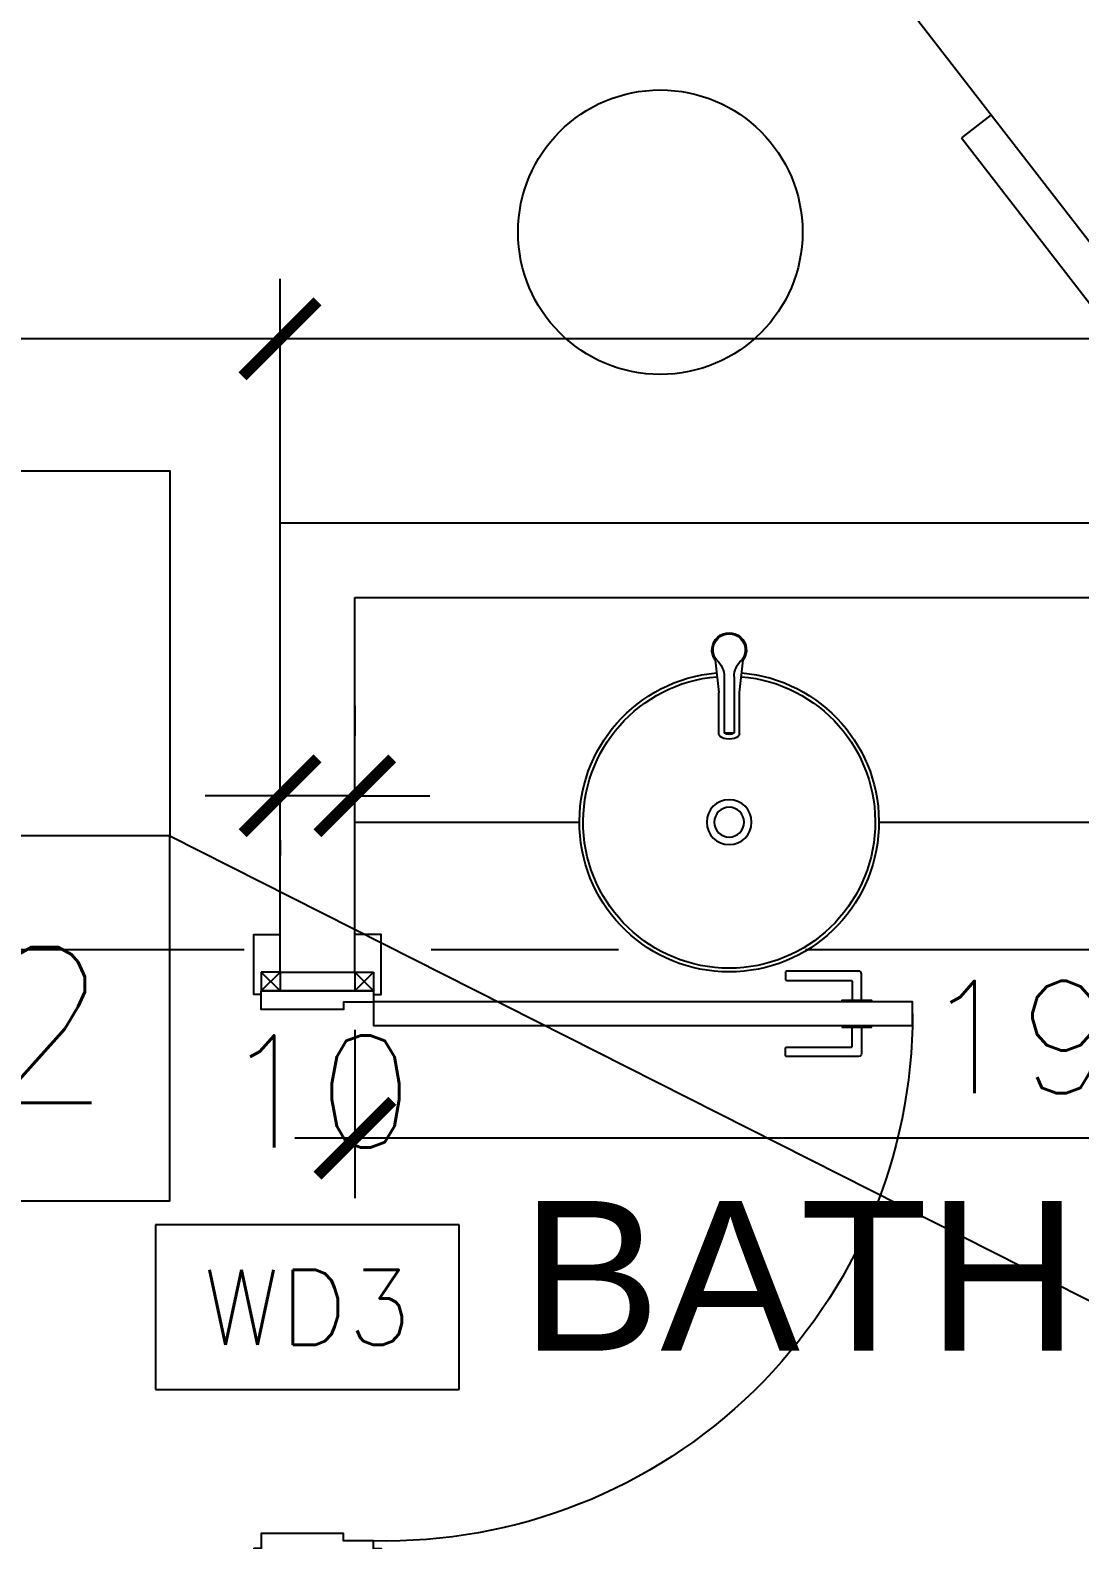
# Model space of a CAD drawing. Header units: centimetres. Extents: x -2093 to 438, y -64 to 4985.
# Drawn here: x -873.4 to -733.2, y 2062.2 to 2263.8 of the extents above; entities that cross this region are included whole.
import ezdxf
from ezdxf.xclip import XClip

# ---------------------------------------------------------------- set-up
doc = ezdxf.new("R2010")
doc.units = ezdxf.units.CM
doc.header["$LTSCALE"] = 100
doc.header["$MEASUREMENT"] = 0
doc.header["$XCLIPFRAME"] = 0
doc.linetypes.add('GRID$0$GRID$0$XREF GRID$0$GRIDS$0$CENTER', pattern=[2, 1.25, -0.25, 0.25, -0.25])
for name, color, linetype in [('$0$SCHEDUALE LINES-01', 2, 'Continuous'), ('A0-01 FLOOR PLANS$0$BATH FIXTURES', 85, 'Continuous'), ('A0-01 FLOOR PLANS$0$COUNTERS', 85, 'Continuous'), ('A0-01 FLOOR PLANS$0$DIM IN', 1, 'Continuous'), ('A0-01 FLOOR PLANS$0$DOOR', 1, 'Continuous'), ('A0-01 FLOOR PLANS$0$FURNITURE', 111, 'Continuous'), ('A0-01 FLOOR PLANS$0$TEXT', 3, 'Continuous'), ('A0-01 FLOOR PLANS$0$TEXT-SCHED', 3, 'Continuous'), ('A0-01 FLOOR PLANS$0$WALL-01', 7, 'Continuous'), ('DIM IN', 1, 'Continuous'), ('GRID$0$XREF GRID', 11, 'GRID$0$GRID$0$XREF GRID$0$GRIDS$0$CENTER'), ('TEXT', 3, 'Continuous')]:
    doc.layers.add(name, color=color, linetype=linetype)
doc.styles.add('A0-01 FLOOR PLANS$0$22', font='romans.shx')
doc.styles.add('A0-01 FLOOR PLANS$0$A0-01 GROUND FLOOR PLAN - For Entry modification$0$ROMANS', font='romans')
doc.styles.add('A0-01 FLOOR PLANS$0$ART-PS-1', font='arial.ttf', dxfattribs={"height": 20})
doc.styles.add('ROMANS', font='romans')
doc.dimstyles.new('A0-01 FLOOR PLANS$0$100', dxfattribs={"dimtxt": 15, "dimasz": 10, "dimexe": 8, "dimexo": 12, "dimgap": 6, "dimtad": 1, "dimdec": 0, "dimzin": 0, "dimdsep": 46, "dimtxsty": 'A0-01 FLOOR PLANS$0$22', "dimblk": 'A0-01 FLOOR PLANS$0$_ARCHTICK', "dimcen": 30, "dimdle": 8, "dimclrd": 1, "dimclre": 1, "dimclrt": 2, "dimadec": 0, "dimazin": 0, "dimtfac": 1, "dimtdec": 0, "dimtmove": 2, "dimatfit": 3, "dimldrblk": 'A0-01 FLOOR PLANS$0$_OBLIQUE', "dimfxl": 100, "dimtolj": 1, "dimtzin": 0, "dimarcsym": 0})
doc.dimstyles.new('A0-01 FLOOR PLANS$0$A0-01 GROUND FLOOR PLAN - For Entry modification$0$text', dxfattribs={"dimtxt": 18, "dimasz": 10, "dimexe": 10, "dimexo": 10, "dimgap": -6, "dimtad": 1, "dimtih": 1, "dimtoh": 1, "dimdec": 0, "dimdsep": 46, "dimtxsty": 'A0-01 FLOOR PLANS$0$A0-01 GROUND FLOOR PLAN - For Entry modification$0$ROMANS', "dimblk1": 'A0-01 FLOOR PLANS$0$A0-01 GROUND FLOOR PLAN - For Entry modification$0$_ARCHTICK', "dimblk2": 'A0-01 FLOOR PLANS$0$A0-01 GROUND FLOOR PLAN - For Entry modification$0$_ARCHTICK', "dimsah": 1, "dimcen": 25, "dimdle": 10, "dimse1": 1, "dimse2": 1, "dimsd1": 1, "dimsd2": 1, "dimclrd": 1, "dimclre": 1, "dimclrt": 2, "dimadec": 0, "dimazin": 0, "dimtfac": 1, "dimtdec": 0, "dimtmove": 2, "dimatfit": 3, "dimldrblk": 'A0-01 FLOOR PLANS$0$A0-01 GROUND FLOOR PLAN - For Entry modification$0$_ARCHTICK', "dimfxl": 1, "dimtolj": 1, "dimtzin": 0, "dimarcsym": 0})

# ---------------------------------------------------------------- blocks, each defined once
blk = doc.blocks.new('GRID')
at = {"layer": 'GRID$0$XREF GRID'}
blk.add_line((-1969.8, 2140.98), (-230.24, 2140.98), dxfattribs=at)
blk = doc.blocks.new('A0-01 FLOOR PLANS$0$Fur_ArmChair_93x72_01')
for p, q in [((-8.87, 0), (9.06, 0.01)), ((-8.87, -3), (9.06, -2.99)), ((-32.72, -24.67), (-27.25, -13.09)), ((-28.95, -26.54), (-25.04, -13.64)), ((28.14, -26.54), (24.23, -13.64)), ((32.72, -24.66), (27.25, -13.08)), ((-24.16, -33), (23.35, -32.99)), ((-36, -73), (-36, -40.86)), ((-31, -90), (-31, -40.86)), ((31, -89.99), (31, -40.85)), ((36, -72.99), (36, -40.85)), ((-31, -73), (-36, -73)), ((31, -72.99), (36, -72.99)), ((28, -92.99), (-28, -93))]:
    blk.add_line(p, q)
for centre, radius, start, end in [((-8.97, -19.28), 19.28, 89.7223, 159.3789), ((8.97, -19.27), 19.28, 20.6212, 90.2777), ((-8.87, -20.59), 17.6, 89.3962, 156.7447), ((8.97, -19.25), 16.26, 20.1763, 90.3363), ((-31.77, -10.96), 5, 334.7019, 342.1666), ((31.77, -10.95), 5, 197.8334, 205.2981), ((98.01, -58.86), 135.21, 165.7449, 172.3494), ((-28.2, -26.8), 5, 154.7019, 165.7488), ((28.2, -26.8), 5, 14.2512, 25.2981), ((-98.01, -58.85), 135.22, 7.6506, 14.2512), ((-24.16, -28), 5, 163.0927, 269.9745), ((23.35, -27.99), 5, 270, 16.8584), ((-16, -40.86), 15, 141.4228, 180), ((15.57, -40.92), 15.43, 0.2537, 40.1308), ((-28, -90), 3, 180, 270), ((28, -89.99), 3, 270, 0)]:
    blk.add_arc(centre, radius, start, end)
blk = doc.blocks.new('A0-01 FLOOR PLANS$0$Bath_WashBasin_D-40_01')
for p, q in [((-1.4, -7.96), (-1.88, -3.63)), ((1.88, -3.63), (1.4, -7.96)), ((-0.65, -5.9), (-0.65, -13.37)), ((0.65, -5.9), (0.65, -13.37)), ((-1.4, -13.5), (-1.4, -7.96)), ((1.4, -13.5), (1.4, -7.96)), ((0.65, -13.37), (-0.65, -13.37))]:
    blk.add_line(p, q)
for radius in [3, 2]:
    blk.add_circle((0, -25.3), radius)
for centre, radius, start, end in [((0, -2.3), 2.3, 324.6388, 215.3612), ((0, -2.3), 2.15, 320.9725, 219.0275), ((-3.61, -5.89), 2.96, 359.8082, 49.0473), ((3.61, -5.89), 2.96, 130.9527, 180.1918), ((0, -25.3), 20, 94.8311, 85.1689), ((0, -25.3), 19.5, 94.7941, 85.2059), ((0, -12.55), 1.05, 231.7534, 308.2466)]:
    blk.add_arc(centre, radius, start, end)
blk.add_ellipse((0, -13.5), major_axis=(-1.4, 0), ratio=0.500001, start_param=6.283185, end_param=9.424778)
blk = doc.blocks.new('*D232')
at = {"layer": 'A0-01 FLOOR PLANS$0$TEXT-SCHED', "color": 1, "lineweight": -2, "transparency": 16777216}
for p, q in [((-816.06, 2104.21), (-856.63, 2104.21)), ((-856.63, 2104.21), (-856.63, 2082.21)), ((-816.06, 2082.21), (-816.06, 2104.21)), ((-856.63, 2082.21), (-816.06, 2082.21))]:
    blk.add_line(p, q, dxfattribs=at)
at = {"layer": 'Defpoints', "color": 0, "transparency": 16777216}
blk.add_point((-836.35, 2093.21), dxfattribs=at)
blk.add_point((-836.35, 2093.21), dxfattribs=at)
blk.add_point((-836.35, 2093.21), dxfattribs=at)
at = {"layer": 'A0-01 FLOOR PLANS$0$TEXT-SCHED', "color": 2, "transparency": 16777216, "insert": (-836.35, 2093.21), "char_height": 8, "width": 47.1429, "attachment_point": 5, "style": 'A0-01 FLOOR PLANS$0$A0-01 GROUND FLOOR PLAN - For Entry modification$0$ROMANS'}
blk.add_mtext('\\A1;{\\H1.25x;WD3}', dxfattribs=at)
blk = doc.blocks.new('A0-01 FLOOR PLANS$0$A0-01 GROUND FLOOR PLAN - For Entry modification$0$_ARCHTICK')
at = {"color": 0, "linetype": 'ByBlock', "const_width": 0.15}
blk.add_lwpolyline([(-0.5, -0.5), (0.5, 0.5)], dxfattribs=at)
blk = doc.blocks.new('A0-01 FLOOR PLANS$0$_ARCHTICK')
at = {"color": 0, "linetype": 'ByBlock', "const_width": 0.15}
blk.add_lwpolyline([(-0.5, -0.5), (0.5, 0.5)], dxfattribs=at)
blk = doc.blocks.new('*D270')
at = {"layer": 'A0-01 FLOOR PLANS$0$DIM IN', "color": 1, "lineweight": -2, "transparency": 16777216}
for p, q in [((-830, 2130.26), (-830, 2107.79)), ((-640, 2130.26), (-640, 2107.79)), ((-632, 2115.79), (-838, 2115.79))]:
    blk.add_line(p, q, dxfattribs=at)
at = {"layer": 'Defpoints', "color": 0, "transparency": 16777216}
for p in [(-830, 2142.26), (-640, 2142.26), (-830, 2115.79)]:
    blk.add_point(p, dxfattribs=at)
at = {"layer": 'A0-01 FLOOR PLANS$0$DIM IN', "color": 1, "lineweight": -2, "transparency": 16777216, "xscale": 10, "yscale": 10, "zscale": 10, "rotation": 180}
blk.add_blockref('A0-01 FLOOR PLANS$0$_ARCHTICK', (-830, 2115.79), dxfattribs=at)
at = {"layer": 'A0-01 FLOOR PLANS$0$DIM IN', "color": 1, "lineweight": -2, "transparency": 16777216, "xscale": 10, "yscale": 10, "zscale": 10}
blk.add_blockref('A0-01 FLOOR PLANS$0$_ARCHTICK', (-640, 2115.79), dxfattribs=at)
at = {"layer": 'A0-01 FLOOR PLANS$0$DIM IN', "color": 2, "transparency": 16777216, "insert": (-735, 2129.29), "char_height": 15, "attachment_point": 5, "style": 'A0-01 FLOOR PLANS$0$22'}
blk.add_mtext('\\A1;190', dxfattribs=at)
blk = doc.blocks.new('A0-01 FLOOR PLANS$0$_OBLIQUE')
at = {"color": 0, "linetype": 'ByBlock'}
blk.add_line((-0.5, -0.5), (0.5, 0.5), dxfattribs=at)
blk = doc.blocks.new('*D272')
at = {"layer": 'A0-01 FLOOR PLANS$0$DIM IN', "color": 1, "lineweight": -2, "transparency": 16777216}
for p, q in [((-840, 2184.41), (-840, 2230.56)), ((-430, 2184.41), (-430, 2230.56)), ((-422, 2222.56), (-848, 2222.56))]:
    blk.add_line(p, q, dxfattribs=at)
at = {"layer": 'Defpoints', "color": 0, "transparency": 16777216}
for p in [(-840, 2222.56), (-840, 2172.41), (-430, 2172.41)]:
    blk.add_point(p, dxfattribs=at)
at = {"layer": 'A0-01 FLOOR PLANS$0$DIM IN', "color": 1, "lineweight": -2, "transparency": 16777216, "xscale": 10, "yscale": 10, "zscale": 10, "rotation": 180}
blk.add_blockref('A0-01 FLOOR PLANS$0$_ARCHTICK', (-840, 2222.56), dxfattribs=at)
at = {"layer": 'A0-01 FLOOR PLANS$0$DIM IN', "color": 1, "lineweight": -2, "transparency": 16777216, "xscale": 10, "yscale": 10, "zscale": 10}
blk.add_blockref('A0-01 FLOOR PLANS$0$_ARCHTICK', (-430, 2222.56), dxfattribs=at)
at = {"layer": 'A0-01 FLOOR PLANS$0$DIM IN', "color": 2, "transparency": 16777216, "insert": (-635, 2236.06), "char_height": 15, "attachment_point": 5, "style": 'A0-01 FLOOR PLANS$0$22'}
blk.add_mtext('\\A1;410', dxfattribs=at)
blk = doc.blocks.new('*D273')
at = {"layer": 'A0-01 FLOOR PLANS$0$DIM IN', "color": 1, "lineweight": -2, "transparency": 16777216}
for p, q in [((-960, 2234.41), (-960, 2230.56)), ((-840, 2184.41), (-840, 2230.56)), ((-832, 2222.56), (-968, 2222.56))]:
    blk.add_line(p, q, dxfattribs=at)
at = {"layer": 'Defpoints', "color": 0, "transparency": 16777216}
for p in [(-960, 2222.56), (-960, 2222.41), (-840, 2172.41)]:
    blk.add_point(p, dxfattribs=at)
at = {"layer": 'A0-01 FLOOR PLANS$0$DIM IN', "color": 1, "lineweight": -2, "transparency": 16777216, "xscale": 10, "yscale": 10, "zscale": 10, "rotation": 180}
blk.add_blockref('A0-01 FLOOR PLANS$0$_ARCHTICK', (-960, 2222.56), dxfattribs=at)
at = {"layer": 'A0-01 FLOOR PLANS$0$DIM IN', "color": 1, "lineweight": -2, "transparency": 16777216, "xscale": 10, "yscale": 10, "zscale": 10}
blk.add_blockref('A0-01 FLOOR PLANS$0$_ARCHTICK', (-840, 2222.56), dxfattribs=at)
at = {"layer": 'A0-01 FLOOR PLANS$0$DIM IN', "color": 2, "transparency": 16777216, "insert": (-900, 2236.06), "char_height": 15, "attachment_point": 5, "style": 'A0-01 FLOOR PLANS$0$22'}
blk.add_mtext('\\A1;120', dxfattribs=at)
blk = doc.blocks.new('*D347')
at = {"layer": 'A0-01 FLOOR PLANS$0$DIM IN', "color": 1, "lineweight": -2, "transparency": 16777216}
for p, q in [((-830, 2173.53), (-830, 2169.53)), ((-840, 2161.53), (-850, 2161.53)), ((-830, 2161.53), (-840, 2161.53)), ((-830, 2161.53), (-820, 2161.53)), ((-840, 2155.6), (-840, 2153.53))]:
    blk.add_line(p, q, dxfattribs=at)
at = {"layer": 'Defpoints', "color": 0, "transparency": 16777216}
for p in [(-840, 2167.6), (-840, 2161.53), (-830, 2161.53)]:
    blk.add_point(p, dxfattribs=at)
at = {"layer": 'A0-01 FLOOR PLANS$0$DIM IN', "color": 1, "lineweight": -2, "transparency": 16777216, "xscale": 10, "yscale": 10, "zscale": 10}
blk.add_blockref('A0-01 FLOOR PLANS$0$_ARCHTICK', (-840, 2161.53), dxfattribs=at)
at = {"layer": 'A0-01 FLOOR PLANS$0$DIM IN', "color": 1, "lineweight": -2, "transparency": 16777216, "xscale": 10, "yscale": 10, "zscale": 10, "rotation": 180}
blk.add_blockref('A0-01 FLOOR PLANS$0$_ARCHTICK', (-830, 2161.53), dxfattribs=at)
at = {"layer": 'A0-01 FLOOR PLANS$0$DIM IN', "color": 2, "transparency": 16777216, "insert": (-835, 2122.03), "char_height": 15, "attachment_point": 5, "style": 'A0-01 FLOOR PLANS$0$22'}
blk.add_mtext('\\A1;10', dxfattribs=at)
blk = doc.blocks.new('A0-01 FLOOR PLANS$0$DOOR 25CM')
at = {"layer": 'A0-01 FLOOR PLANS$0$DOOR'}
blk.add_lwpolyline([(-4739.05, 1353.5), (-4735.05, 1353.5), (-4735.05, 1261.5), (-4739.05, 1261.5)], close=True, dxfattribs=at)
for points in [[(-4739.05, 1341.5), (-4739.35, 1341.5), (-4739.35, 1346.5), (-4739.05, 1346.5)], [(-4735.05, 1341.5), (-4734.75, 1341.5), (-4734.75, 1346.5), (-4735.05, 1346.5)]]:
    blk.add_lwpolyline(points, dxfattribs=at)
for points in [[(-4739.35, 1344.8), (-4743.85, 1344.8, 0.414214), (-4744.35, 1344.3), (-4744.35, 1332, 0.414214), (-4744.15, 1331.8), (-4742.95, 1331.8, 0.414214), (-4742.75, 1332), (-4742.75, 1343, -0.414214), (-4742.55, 1343.2), (-4739.35, 1343.2)], [(-4734.75, 1344.8), (-4730.26, 1344.8, -0.414214), (-4729.76, 1344.3), (-4729.76, 1332, -0.414214), (-4729.96, 1331.8), (-4731.16, 1331.8, -0.414214), (-4731.36, 1332), (-4731.36, 1343, 0.414214), (-4731.56, 1343.2), (-4734.75, 1343.2)]]:
    blk.add_lwpolyline(points, format="xyb", dxfattribs=at)
blk.add_arc((-4737.11, 1263.56), 89.94, 89.9604, 181.3128, dxfattribs=at)
blk = doc.blocks.new('A0-01 FLOOR PLANS$0$70-100')
at = {"layer": 'A0-01 FLOOR PLANS$0$DOOR', "linetype": 'Continuous'}
for p, q in [((-5, 12.5), (-5, 10)), ((84.98, 12.5), (84.98, 10)), ((-5, -2.5), (-5, 0)), ((84.98, -2.5), (84.98, 0)), ((2.5, -2.5), (2.5, 0)), ((77.48, -2.5), (77.48, 0))]:
    blk.add_line(p, q, dxfattribs=at)
at = {"layer": 'A0-01 FLOOR PLANS$0$DOOR'}
for p, q in [((0, 12.5), (2.5, 12.5)), ((0, 10), (0, 12.5)), ((2.5, 12.5), (0, 10)), ((2.5, 10), (0, 12.5)), ((79.98, 12.5), (77.48, 12.5)), ((77.48, 12.5), (79.98, 10)), ((77.48, 10), (79.98, 12.5)), ((79.98, 10), (79.98, 12.5)), ((0, 10), (2.5, 10)), ((79.98, 10), (77.48, 10)), ((2.5, -2.5), (0, 0)), ((77.48, -2.5), (79.98, 0)), ((0, 0), (0, -2.5)), ((2.5, 0), (0, -2.5)), ((0, 0), (2.5, 0)), ((77.48, 0), (79.98, -2.5)), ((79.98, 0), (77.48, 0)), ((79.98, 0), (79.98, -2.5)), ((0, -2.5), (2.5, -2.5)), ((79.98, -2.5), (77.48, -2.5))]:
    blk.add_line(p, q, dxfattribs=at)
for points in [[(3, 12.5), (3, 13.5), (-5, 13.5), (-5, 12.5)], [(2.5, 12.5), (2.5, -2.5)], [(2.5, 12.5), (4, 12.5), (4, 8.5), (5, 8.5), (5, -2.5), (2.5, -2.5), (2.5, 12.5)], [(77.48, 12.5), (75.98, 12.5), (75.98, 8.5), (74.98, 8.5), (74.98, -2.5), (77.48, -2.5), (77.48, 12.5)], [(76.98, 12.5), (76.98, 13.5), (84.98, 13.5), (84.98, 12.5)], [(77.48, 12.5), (77.48, -2.5)], [(3, -2.5), (3, -3.5), (-5, -3.5), (-5, -2.5)], [(76.98, -2.5), (76.98, -3.5), (84.98, -3.5), (84.98, -2.5)]]:
    blk.add_lwpolyline(points, dxfattribs=at)
at = {"layer": 'A0-01 FLOOR PLANS$0$DOOR', "linetype": 'Continuous', "xscale": -0.7825568214834222, "yscale": 0.7825568214834222, "zscale": 0.7825568214834222}
blk.add_blockref('A0-01 FLOOR PLANS$0$DOOR 25CM', (-3701.45, -974.7), dxfattribs=at)
blk = doc.blocks.new('A0-01 FLOOR PLANS')
at = {"layer": 'A0-01 FLOOR PLANS$0$COUNTERS'}
for p, q in [((-830, 2158), (-800, 2158)), ((-760, 2158), (-640, 2158))]:
    blk.add_line(p, q, dxfattribs=at)
at = {"layer": 'A0-01 FLOOR PLANS$0$FURNITURE'}
blk.add_circle((-789.2, 2236.8), 19, dxfattribs=at)
at = {"layer": 'A0-01 FLOOR PLANS$0$WALL-01'}
for p, q in [((-840, 2198), (-430, 2198)), ((-840, 2137.98), (-840, 2198)), ((-830, 2188), (-640, 2188)), ((-830, 2137.98), (-830, 2188)), ((-840, 2137.98), (-830, 2137.98))]:
    blk.add_line(p, q, dxfattribs=at)
at = {"layer": 'A0-01 FLOOR PLANS$0$BATH FIXTURES', "xscale": -1}
blk.add_blockref('A0-01 FLOOR PLANS$0$Bath_WashBasin_D-40_01', (-780, 2183.3), dxfattribs=at)
at = {"layer": 'A0-01 FLOOR PLANS$0$DOOR', "rotation": 270}
blk.add_blockref('A0-01 FLOOR PLANS$0$70-100', (-840, 2137.98), dxfattribs=at)
at = {"layer": 'A0-01 FLOOR PLANS$0$FURNITURE', "xscale": -0.9999999999999958, "rotation": 217.7577013101007}
blk.add_blockref('A0-01 FLOOR PLANS$0$Fur_ArmChair_93x72_01', (-675.8, 2213.74), dxfattribs=at)
at = {"layer": 'A0-01 FLOOR PLANS$0$WALL-01'}
blk.add_blockref('GRID', (0, 0), dxfattribs=at)
at = {"layer": 'A0-01 FLOOR PLANS$0$TEXT', "style": 'A0-01 FLOOR PLANS$0$ART-PS-1'}
blk.add_text('BATH', height=20, dxfattribs=at).set_placement((-807.82, 2087.41))
at = {"layer": 'A0-01 FLOOR PLANS$0$DIM IN'}
for base, p1, p2, picture, middle in [((-960, 2222.56), (-840, 2172.41), (-960, 2222.41), '*D273', (-900, 2236.06)), ((-840, 2222.56), (-430, 2172.41), (-840, 2172.41), '*D272', (-635, 2236.06)), ((-840, 2161.53), (-830, 2161.53), (-840, 2167.6), '*D347', (-835, 2122.03)), ((-830, 2115.79), (-640, 2142.26), (-830, 2142.26), '*D270', (-735, 2129.29))]:
    dim = blk.add_linear_dim(base=base, p1=p1, p2=p2, dimstyle='A0-01 FLOOR PLANS$0$100', override={"dimfxl": 0.075}, dxfattribs=at)
    dim.commit()
    dim.dimension.update_dxf_attribs({"geometry": picture, "text_midpoint": middle})
at = {"layer": 'A0-01 FLOOR PLANS$0$TEXT-SCHED'}
dim = blk.add_linear_dim(base=(-836.35, 2093.21), p1=(-836.35, 2093.21), p2=(-836.35, 2093.21), text='{\\H1.25x;WD3}', dimstyle='A0-01 FLOOR PLANS$0$A0-01 GROUND FLOOR PLAN - For Entry modification$0$text', override={"dimtxt": 8, "dimgap": -6, "dimclrt": 2}, dxfattribs=at)
dim.commit()
dim.dimension.update_dxf_attribs({"geometry": '*D232', "text_midpoint": (-836.35, 2093.21), "dimtype": 128})

msp = doc.modelspace()

# ---------------------------------------------------------------- linework, layer by layer
at = {"layer": '$0$SCHEDUALE LINES-01'}
for points in [[(-903.47, 2204.93), (-854.72, 2204.93), (-854.72, 2156.18), (-903.47, 2156.18)], [(-903.47, 2107.42), (-854.72, 2107.42), (-854.72, 2156.18), (-903.47, 2156.18)]]:
    msp.add_lwpolyline(points, close=True, dxfattribs=at)
at = {"layer": 'DIM IN'}
msp.add_line((-854.72, 2156.18), (-712.37, 2084.22), dxfattribs=at)

# ---------------------------------------------------------------- block references
ref = msp.add_blockref('A0-01 FLOOR PLANS', (0, 0), dxfattribs=at)
XClip(ref).set_block_clipping_path([(-2776.1374472706, -63.5198747971), (-25.2799057033, 3544.9387921137)])

# ---------------------------------------------------------------- texts
at = {"layer": 'TEXT', "style": 'ROMANS'}
msp.add_text('C2', height=20.8, dxfattribs=at).set_placement((-899.04, 2120.5))

doc.saveas('drawing.dxf')
